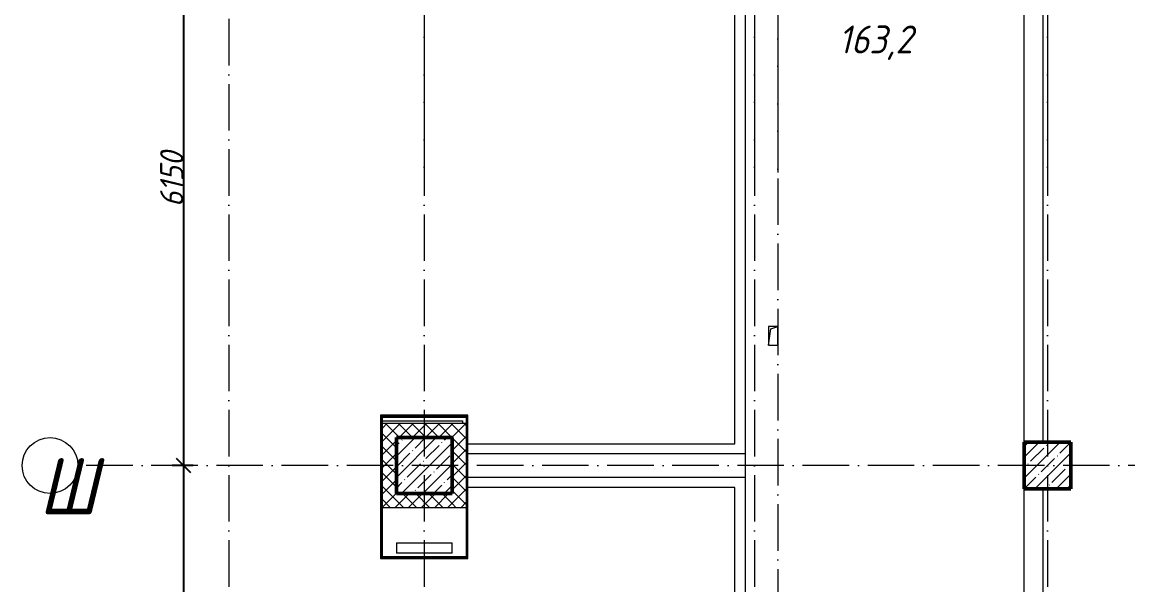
# Model space of a CAD drawing. Header units: millimetres. Extents: x -12989 to 629078, y -109036 to 555275.
# Drawn here: x 579740 to 591627, y 301290 to 307337 of the extents above; entities that cross this region are included whole.
import ezdxf

# ---------------------------------------------------------------- set-up
doc = ezdxf.new("R2010")
doc.units = ezdxf.units.MM
doc.linetypes.add('50_200_ШТРИХ_1Т_ш5_п1_п1_', pattern=[700, 500, -100, 0, -100])
for name, color, linetype, lineweight in [('A-____-____-DIMS', 7, 'Continuous', 9), ('A-FLOR-____-OTLN', 7, 'Continuous', 9), ('A-GENM-____-OTLN', 7, 'Continuous', 9), ('A-WALL-____-MCUT-3', 7, 'Continuous', 9), ('A-WALL-____-OTLN', 7, 'Continuous', 9), ('A-WALL-____-PATT-1', 7, 'Continuous', 9), ('A-WALL-FNSH-MCUT-1', 7, 'Continuous', 9), ('I-WALL-____-OTLN', 7, 'Continuous', 9), ('S-COLS-____-MCUT', 7, 'Continuous', 50), ('S-COLS-____-OTLN', 7, 'Continuous', 9), ('S-GRID-____-IDEN', 7, 'Continuous', 9), ('S-GRID-____-OTLN-1', 7, '50_200_ШТРИХ_1Т_ш5_п1_п1_', 9)]:
    doc.layers.add(name, color=color, linetype=linetype, lineweight=lineweight)
doc.layers.add('A-AREA-IDEN-1', color=7, linetype='Continuous', lineweight=9, true_color=0xaaaaaa)
doc.styles.add('ISOCPEUR_I', font='isocpeui.ttf', dxfattribs={"width": 0.9, "height": 2.5})
doc.styles.add('ISOCPEUR_I_9', font='isocpeui.ttf', dxfattribs={"width": 0.9, "height": 250})
doc.dimstyles.new('ISO-2_5_0_9К_БОЛЬШОЙ_ОСИ', dxfattribs={"dimscale": 304.8, "dimtxt": 248.995294, "dimasz": 0.492126, "dimexe": 0.393701, "dimexo": 0, "dimgap": 0, "dimtad": 1, "dimdec": 0, "dimzin": 0, "dimdsep": 46, "dimtxsty": 'ISOCPEUR_I_9', "dimblk1": 'OBLIQUE', "dimblk2": 'OBLIQUE', "dimsah": 1, "dimcen": 0.09, "dimdle": 0.393701, "dimazin": 0, "dimtfac": 1, "dimtdec": 4, "dimtix": 1, "dimtmove": 0, "dimatfit": 3, "dimfxl": 1, "dimtvp": 1, "dimtolj": 1, "dimtzin": 0, "dimarcsym": 2})
pattern_1 = [(45, (513013.31, 265891.49), (-70.71068, 70.71068), []), (135, (513013.31, 265891.49), (-70.71068, -70.71068), [])]

# ---------------------------------------------------------------- blocks, each defined once
blk = doc.blocks.new('BSC_Колонна _Прямоугольная - 600х600-V9-АР1_План отверстий 1 этажа в осях 1-64_А-ГГ')
at = {"layer": 'S-COLS-____-OTLN'}
h = blk.add_hatch(dxfattribs=at)
h.set_pattern_fill('FP_39', color=256, style=0, pattern_type=2)
h.set_pattern_definition([(315, (-36681.04, 71050), (114.04925, 114.04925), []), (315, (-36681.04, 70935.95), (114.04925, 114.04925), [201.613, -40.323, 3.353, -36.97])])
h.paths.add_polyline_path([(-300, 300), (-300, -300), (300, -300), (300, 300), (173, 300)], flags=0)
at = {"layer": 'S-COLS-____-MCUT'}
for p, q in [((300, 300), (-300, 300)), ((-300, 300), (-300, -300)), ((300, -300), (300, 300)), ((-300, -300), (300, -300))]:
    blk.add_line(p, q, dxfattribs=at)
blk = doc.blocks.new('BSC_Колонна _Прямоугольная - 500х500-V90-АР1_План отверстий 1 этажа в осях 1-64_А-ГГ')
at = {"layer": 'S-COLS-____-OTLN'}
h = blk.add_hatch(dxfattribs=at)
h.set_pattern_fill('FP_122', color=256, style=0, pattern_type=2)
h.set_pattern_definition([(45, (-77750, -36681.04), (-114.04925, 114.04925), []), (45, (-77635.95, -36681.04), (-114.04925, 114.04925), [201.613, -40.323, 3.353, -36.97])])
h.paths.add_polyline_path([(-250, -250), (250, -250), (250, 250), (-250, 250)], flags=0)
at = {"layer": 'S-COLS-____-MCUT'}
for p, q in [((250, 250), (-250, 250)), ((-250, 250), (-250, -250)), ((250, -250), (250, 250)), ((-250, -250), (250, -250))]:
    blk.add_line(p, q, dxfattribs=at)
blk = doc.blocks.new('AR_Отверстие прямоугольное _в плите_ - AR_Отверстие прямоугольное _в плите_-V181-АР1_План отверстий 1 этажа в осях 1-64_А-ГГ')
at = {"layer": 'A-GENM-____-OTLN'}
for p, q in [((50, 100), (-50, 100)), ((-50, 100), (-50, -100)), ((-50, -100), (-25, 75)), ((-25, 75), (50, 100)), ((50, -100), (50, 100)), ((-50, -100), (50, -100))]:
    blk.add_line(p, q, dxfattribs=at)
blk = doc.blocks.new('Ось сетки - Круг_Ø6_00__ISO-2_5_0_9K_-25732049-АР1_План отверстий 1 этажа в осях 1-64_А-ГГ')
at = {"layer": 'S-GRID-____-IDEN'}
blk.add_circle((0, 0), 3, dxfattribs=at)
blk = doc.blocks.new('_Oblique')
at = {"color": 0, "linetype": 'ByBlock', "lineweight": -2}
blk.add_line((-0.5, -0.5), (0.5, 0.5), dxfattribs=at)
blk = doc.blocks.new('*D5726')
at = {"layer": 'A-____-____-DIMS', "color": 0, "lineweight": -2, "transparency": 16777216}
for p, q in [((581474, 308843), (581474, 302453)), ((581580, 308723), (581354, 308723)), ((581580, 302573), (581354, 302573))]:
    blk.add_line(p, q, dxfattribs=at)
at = {"layer": 'Defpoints', "color": 0, "transparency": 16777216}
for p in [(581580, 308723), (581474, 302573), (581580, 302573)]:
    blk.add_point(p, dxfattribs=at)
at = {"layer": 'A-____-____-DIMS', "color": 0, "lineweight": -2, "transparency": 16777216, "xscale": 150, "yscale": 150, "zscale": 150}
for p, rotation in [((581474, 308723), 90), ((581474, 302573), 270)]:
    blk.add_blockref('_Oblique', p, dxfattribs=dict(at, rotation=rotation))
at = {"layer": 'A-____-____-DIMS', "color": 0, "transparency": 16777216, "insert": (581349, 305648), "char_height": 250, "width": 701.02, "attachment_point": 5, "rotation": 90, "style": 'ISOCPEUR_I_9'}
blk.add_mtext('\\A1;6150', dxfattribs=at)
blk = doc.blocks.new('*D5727')
at = {"layer": 'A-____-____-DIMS', "color": 0, "lineweight": -2, "transparency": 16777216}
for p, q in [((581474, 302693), (581474, 296453)), ((581580, 302573), (581354, 302573)), ((581580, 296573), (581354, 296573))]:
    blk.add_line(p, q, dxfattribs=at)
at = {"layer": 'Defpoints', "color": 0, "transparency": 16777216}
for p in [(581580, 302573), (581474, 296573), (581580, 296573)]:
    blk.add_point(p, dxfattribs=at)
at = {"layer": 'A-____-____-DIMS', "color": 0, "lineweight": -2, "transparency": 16777216, "xscale": 150, "yscale": 150, "zscale": 150}
for p, rotation in [((581474, 302573), 90), ((581474, 296573), 270)]:
    blk.add_blockref('_Oblique', p, dxfattribs=dict(at, rotation=rotation))
at = {"layer": 'A-____-____-DIMS', "color": 0, "transparency": 16777216, "insert": (581349, 299573), "char_height": 250, "width": 758.48, "attachment_point": 5, "rotation": 90, "style": 'ISOCPEUR_I_9'}
blk.add_mtext('\\A1;6000', dxfattribs=at)

msp = doc.modelspace()

# ---------------------------------------------------------------- hatches: boundary and pattern name
at = {"layer": 'A-WALL-____-PATT-1'}
h = msp.add_hatch(dxfattribs=at)
h.set_pattern_fill('FP_1', color=256, style=0, pattern_type=2)
h.set_pattern_definition(pattern_1)
h.paths.add_polyline_path([(584363.3109, 302872.5335), (584363.3109, 303022.5335), (583613.3109, 303022.5335), (583613.3109, 302872.5335), (583763.3109, 302872.5335)], flags=0)
h = msp.add_hatch(dxfattribs=at)
h.set_pattern_fill('FP_1', color=256, style=0, pattern_type=2)
h.set_pattern_definition(pattern_1)
h.paths.add_polyline_path([(584363.3109, 302122.5335), (584513.3109, 302122.5335), (584513.3109, 303022.5335), (584363.3109, 303022.5335), (584363.3109, 302272.5335)], flags=0)
h = msp.add_hatch(dxfattribs=at)
h.set_pattern_fill('FP_1', color=256, style=0, pattern_type=2)
h.set_pattern_definition(pattern_1)
h.paths.add_polyline_path([(583763.3109, 302122.5335), (583763.3109, 302872.5335), (583613.3109, 302872.5335), (583613.3109, 302122.5335), (583696.9323, 302122.5335)], flags=0)
h = msp.add_hatch(dxfattribs=at)
h.set_pattern_fill('FP_1', color=256, style=0, pattern_type=2)
h.set_pattern_definition(pattern_1)
h.paths.add_polyline_path([(584363.3109, 302122.5335), (584363.3109, 302272.5335), (583763.3109, 302272.5335), (583763.3109, 302122.5335)], flags=0)

# ---------------------------------------------------------------- linework, layer by layer
at = {"layer": 'A-FLOR-____-OTLN'}
msp.add_line((587513.3109, 302697.5335), (587513.3109, 302447.5335), dxfattribs=at)
at = {"layer": 'A-WALL-____-MCUT-3'}
for p, q in [((583601.3109, 303104.5335), (584525.3109, 303104.5335)), ((583601.3109, 301580.5335), (583601.3109, 303104.5335)), ((583606.3109, 303099.5335), (584520.3109, 303099.5335)), ((583606.3109, 301585.5335), (583606.3109, 303099.5335)), ((584513.3109, 303022.5335), (583613.3109, 303022.5335)), ((584520.3109, 303099.5335), (584520.3109, 301585.5335)), ((584525.3109, 303104.5335), (584525.3109, 301580.5335)), ((583613.3109, 302122.5335), (584513.3109, 302122.5335)), ((584525.3109, 301580.5335), (583601.3109, 301580.5335)), ((584520.3109, 301585.5335), (583606.3109, 301585.5335))]:
    msp.add_line(p, q, dxfattribs=at)
at = {"layer": 'A-WALL-____-OTLN'}
for p, q in [((587403.3109, 302807.5335), (587403.3109, 308462.5335)), ((587513.3109, 308322.5335), (587513.3109, 302697.5335)), ((583613.3109, 303052.5335), (584473.3109, 303052.5335)), ((584473.3109, 303052.5335), (584473.3109, 303022.5335)), ((584533.3109, 302807.5335), (587403.3109, 302807.5335)), ((587513.3109, 302697.5335), (584533.3109, 302697.5335)), ((584533.3109, 302447.5335), (587513.3109, 302447.5335)), ((587513.3109, 302447.5335), (587513.3109, 284697.5335)), ((587403.3109, 302337.5335), (584533.3109, 302337.5335)), ((587403.3109, 296807.5335), (587403.3109, 302337.5335)), ((583763.3109, 301742.5335), (584363.3109, 301742.5335)), ((583763.3109, 301742.5335), (583763.3109, 301632.5335)), ((584363.3109, 301632.5335), (584363.3109, 301742.5335)), ((584363.3109, 301632.5335), (583763.3109, 301632.5335))]:
    msp.add_line(p, q, dxfattribs=at)
at = {"layer": 'A-WALL-FNSH-MCUT-1'}
for p, q in [((584533.3109, 303112.5335), (583593.3109, 303112.5335)), ((583593.3109, 303112.5335), (583593.3109, 301572.5335)), ((583613.3109, 303092.5335), (584513.3109, 303092.5335)), ((583613.3109, 301592.5335), (583613.3109, 303092.5335)), ((584513.3109, 303092.5335), (584513.3109, 301592.5335)), ((584533.3109, 301572.5335), (584533.3109, 303112.5335)), ((584513.3109, 301592.5335), (583613.3109, 301592.5335)), ((583593.3109, 301572.5335), (584533.3109, 301572.5335))]:
    msp.add_line(p, q, dxfattribs=at)
at = {"layer": 'I-WALL-____-OTLN'}
for p, q in [((590513.3109, 302822.5335), (590513.3109, 308322.5335)), ((590713.3109, 308322.5335), (590713.3109, 302822.5335)), ((590513.3109, 296822.5335), (590513.3109, 302322.5335)), ((590713.3109, 302322.5335), (590713.3109, 296822.5335))]:
    msp.add_line(p, q, dxfattribs=at)
at = {"layer": 'S-GRID-____-OTLN-1'}
for p, q in [((584063.3109, 356784.3429), (584063.3109, 305473.1205)), ((587613.3109, 356784.3429), (587613.3109, 305473.1205)), ((590763.3109, 356784.3429), (590763.3109, 305473.1205)), ((587863.3109, 356471.469), (587863.3109, 305722.4701)), ((581963.3109, 315772.4512), (581963.3109, 261656.4634)), ((584063.3109, 315772.4512), (584063.3109, 261656.4634)), ((587613.3109, 315772.4512), (587613.3109, 277222.5335)), ((590763.3109, 315772.4512), (590763.3109, 274461.3912)), ((587863.3109, 315459.5772), (587863.3109, 277222.5335)), ((603332.0982, 302572.5335), (580340.0813, 302572.5335))]:
    msp.add_line(p, q, dxfattribs=at)

# ---------------------------------------------------------------- block references
at = {"layer": 'A-GENM-____-OTLN'}
msp.add_blockref('AR_Отверстие прямоугольное _в плите_ - AR_Отверстие прямоугольное _в плите_-V181-АР1_План отверстий 1 этажа в осях 1-64_А-ГГ', (587813.3109, 303967.5335), dxfattribs=at)
at = {"layer": 'S-COLS-____-OTLN', "rotation": 89.9999999999999}
msp.add_blockref('BSC_Колонна _Прямоугольная - 600х600-V9-АР1_План отверстий 1 этажа в осях 1-64_А-ГГ', (584063.3109, 302572.5335), dxfattribs=at)
at = {"layer": 'S-COLS-____-OTLN'}
msp.add_blockref('BSC_Колонна _Прямоугольная - 500х500-V90-АР1_План отверстий 1 этажа в осях 1-64_А-ГГ', (590763.3109, 302572.5335), dxfattribs=at)
at = {"layer": 'S-GRID-____-IDEN', "xscale": 99.99999999999993, "yscale": 99.99999999999993, "zscale": 99.99999999999993, "rotation": 89.99999999999982}
msp.add_blockref('Ось сетки - Круг_Ø6_00__ISO-2_5_0_9K_-25732049-АР1_План отверстий 1 этажа в осях 1-64_А-ГГ', (580040.0813, 302572.5335), dxfattribs=at)

# ---------------------------------------------------------------- texts
at = {"layer": 'A-AREA-IDEN-1', "insert": (588914.6175, 306931.2091), "char_height": 300, "width": 914, "attachment_point": 8, "line_spacing_factor": 1.139951, "style": 'ISOCPEUR_I'}
msp.add_mtext('\\pxqc,t8.46667,16.93333,25.4,33.86667,42.33333,50.8,59.26667,67.73333,76.2,84.66667,93.13333,101.6,110.06667,118.53333,127,135.46667,143.93333,152.4,160.86667,169.33333,177.8,186.26667,194.73333,203.2,211.66667,220.13333,228.6,237.06667,245.53333,254,262.46667,270.93333;{163,2}', dxfattribs=at)
at = {"layer": 'S-GRID-____-IDEN', "insert": (579923.4109, 302648.6094), "char_height": 600, "width": 281.392312, "attachment_point": 1, "style": 'ISOCPEUR_I'}
msp.add_mtext('\\fISOCPEUR|b0|i1|c204|p34|;\\W.9;Ш', dxfattribs=at)

# ---------------------------------------------------------------- dimensions: what is measured, and where the dimension line sits
at = {"layer": 'A-____-____-DIMS'}
for base, p1, p2, override, picture, middle in [((581473.6689, 302572.5335), (581579.7349, 308722.5335), (581579.7349, 302572.5335), {"dimpost": '<>', "dimfxl": 6150}, '*D5726', (581348.6689, 305647.5335)), ((581473.6689, 296572.5335), (581579.7349, 302572.5335), (581579.7349, 296572.5335), {"dimpost": '<>', "dimfxl": 6000}, '*D5727', (581348.6689, 299572.5335))]:
    dim = msp.add_linear_dim(base=base, p1=p1, p2=p2, angle=90, dimstyle='ISO-2_5_0_9К_БОЛЬШОЙ_ОСИ', override=override, dxfattribs=at)
    dim.commit()
    dim.dimension.update_dxf_attribs({"geometry": picture, "text_midpoint": middle})

doc.saveas('drawing.dxf')
